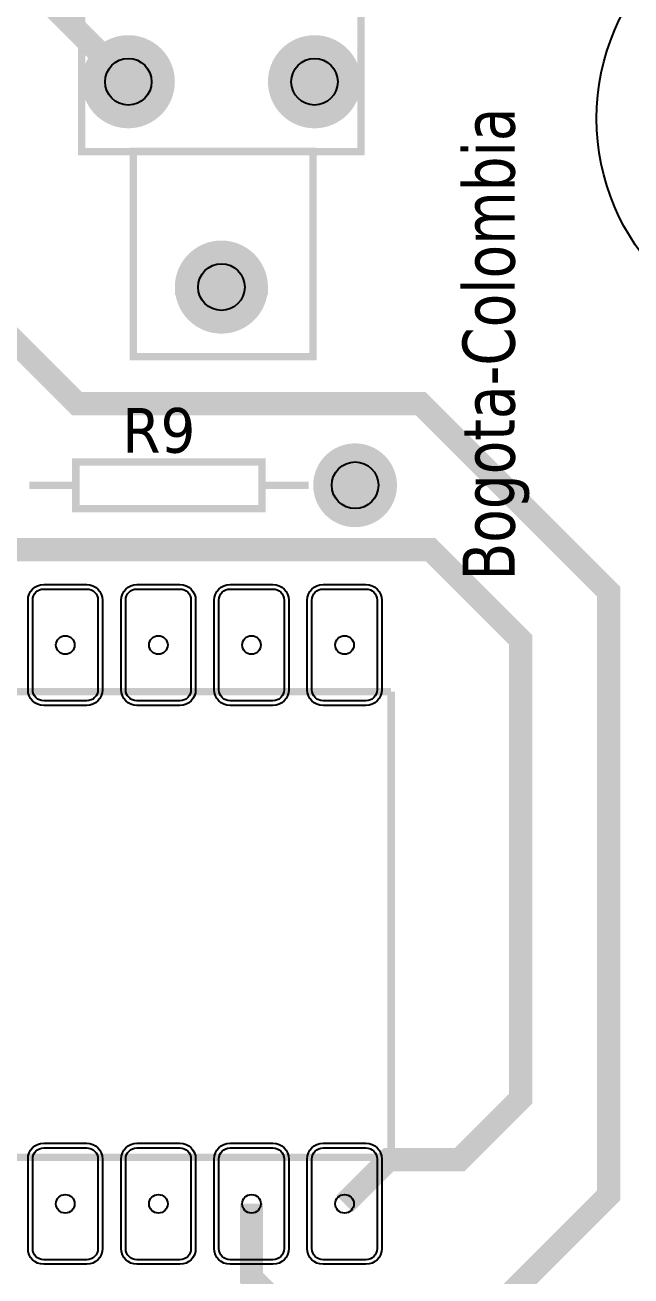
# Model space of a CAD drawing. Header units: millimetres. Extents: x 123.5 to 144.3, y 105.4 to 121.6.
# Drawn here: x 134.065 to 134.729, y 108.856 to 110.226 of the extents above; entities that cross this region are included whole.
import ezdxf

# ---------------------------------------------------------------- set-up
doc = ezdxf.new("R2010")
doc.units = ezdxf.units.MM
doc.layers.add('DESC', color=250, linetype='Continuous')
doc.styles.get("Standard").update_dxf_attribs({"font": 'tahoma.ttf'})

# ---------------------------------------------------------------- blocks, each defined once
blk = doc.blocks.new('EPAD')
at = {"const_width": 0.5}
blk.add_lwpolyline([(-0.25, 0, 1), (0.25, 0, 1)], format="xyb", close=True, dxfattribs=at)
blk = doc.blocks.new('Tarjeta mufla')
for points, const_width in [([(146.8316, 114.7434), (146.8279, 114.7355), (146.6308, 114.7355), (146.497, 114.8694), (146.497, 115.2052), (146.6649, 115.3732), (148.6373, 115.3732), (148.8064, 115.2041)], 0.025), ([(148.7564, 115.1291), (149.0564, 115.1291), (149.0564, 115.2791), (148.7564, 115.2791), (148.7564, 115.1291)], 0.008), ([(148.7564, 115.1291), (149.0564, 115.1291), (149.0564, 115.2791), (148.7564, 115.2791), (148.7564, 115.1291)], 0.008), ([(148.7564, 115.1291), (149.0564, 115.1291), (149.0564, 115.2791), (148.7564, 115.2791), (148.7564, 115.1291)], 0.008), ([(148.8119, 114.9088), (149.0048, 114.9088), (149.0048, 115.1293), (148.8119, 115.1293), (148.8119, 114.9088)], 0.008), ([(148.8119, 114.9088), (149.0048, 114.9088), (149.0048, 115.1293), (148.8119, 115.1293), (148.8119, 114.9088)], 0.008), ([(148.8119, 114.9088), (149.0048, 114.9088), (149.0048, 115.1293), (148.8119, 115.1293), (148.8119, 114.9088)], 0.008), ([(148.0111, 114.974), (148.0111, 114.838), (148.1475, 114.7016), (149.1311, 114.7016), (149.2279, 114.6048), (149.2279, 114.1121), (149.1623, 114.0466), (149.0859, 114.0466), (149.0387, 113.9993)], 0.025), ([(148.9564, 114.9791), (148.8564, 114.9791)], 0.008), ([(148.9564, 114.9791), (148.8564, 114.9791)], 0.008), ([(148.9564, 114.9791), (148.8564, 114.9791)], 0.008), ([(148.176, 114.9658), (148.6438, 114.9658), (148.7513, 114.8583), (149.1207, 114.8583), (149.3223, 114.6567), (149.3223, 114.0083), (149.1716, 113.8576), (149.0009, 113.8576), (149.0009, 113.8576), (148.9387, 113.9198), (148.9387, 113.9993)], 0.025), ([(148.75, 114.7458), (148.95, 114.7458), (148.95, 114.7958), (148.75, 114.7958), (148.75, 114.7458)], 0.008), ([(148.75, 114.7458), (148.95, 114.7458), (148.95, 114.7958), (148.75, 114.7958), (148.75, 114.7458)], 0.008), ([(148.75, 114.7458), (148.95, 114.7458), (148.95, 114.7958), (148.75, 114.7958), (148.75, 114.7458)], 0.008), ([(148.7, 114.7708), (148.75, 114.7708)], 0.008), ([(148.7, 114.7708), (148.75, 114.7708)], 0.008), ([(148.7, 114.7708), (148.75, 114.7708)], 0.008), ([(148.95, 114.7708), (149, 114.7708)], 0.008), ([(148.95, 114.7708), (149, 114.7708)], 0.008), ([(148.95, 114.7708), (149, 114.7708)], 0.008), ([(147.0887, 114.5493), (149.0887, 114.5493)], 0.008), ([(147.0887, 114.5493), (149.0887, 114.5493)], 0.008), ([(147.0887, 114.5493), (149.0887, 114.5493)], 0.008), ([(149.0887, 114.5493), (149.0887, 114.0493)], 0.008), ([(149.0887, 114.5493), (149.0887, 114.0493)], 0.008), ([(149.0887, 114.5493), (149.0887, 114.0493)], 0.008), ([(147.0887, 114.0493), (149.0887, 114.0493)], 0.008), ([(147.0887, 114.0493), (149.0887, 114.0493)], 0.008), ([(147.0887, 114.0493), (149.0887, 114.0493)], 0.008)]:
    blk.add_lwpolyline(points, dxfattribs=dict(const_width=const_width))
for points in [[(148.7617, 114.5343), (148.7157, 114.5343), (148.7122, 114.5347), (148.709, 114.5356), (148.7061, 114.5372), (148.7036, 114.5392), (148.7015, 114.5417), (148.7, 114.5446), (148.699, 114.5479), (148.6987, 114.5513), (148.6987, 114.6473), (148.699, 114.6508), (148.7, 114.654), (148.7015, 114.6569), (148.7036, 114.6594), (148.7061, 114.6615), (148.709, 114.663), (148.7122, 114.664), (148.7157, 114.6643), (148.7617, 114.6643), (148.7652, 114.664), (148.7684, 114.663), (148.7713, 114.6615), (148.7738, 114.6594), (148.7758, 114.6569), (148.7774, 114.654), (148.7784, 114.6508), (148.7787, 114.6473), (148.7787, 114.5513), (148.7784, 114.5479), (148.7774, 114.5446), (148.7758, 114.5417), (148.7738, 114.5392), (148.7713, 114.5372), (148.7684, 114.5356), (148.7652, 114.5347), (148.7617, 114.5343)], [(148.7617, 114.5393), (148.7157, 114.5393), (148.7132, 114.5396), (148.711, 114.5403), (148.7089, 114.5413), (148.7072, 114.5428), (148.7057, 114.5446), (148.7046, 114.5466), (148.7039, 114.5489), (148.7037, 114.5513), (148.7037, 114.6473), (148.7039, 114.6498), (148.7046, 114.6521), (148.7057, 114.6541), (148.7072, 114.6559), (148.7089, 114.6573), (148.711, 114.6584), (148.7132, 114.6591), (148.7157, 114.6593), (148.7617, 114.6593), (148.7641, 114.6591), (148.7664, 114.6584), (148.7685, 114.6573), (148.7702, 114.6559), (148.7717, 114.6541), (148.7728, 114.6521), (148.7735, 114.6498), (148.7737, 114.6473), (148.7737, 114.5513), (148.7735, 114.5489), (148.7728, 114.5466), (148.7717, 114.5446), (148.7702, 114.5428), (148.7685, 114.5413), (148.7664, 114.5403), (148.7641, 114.5396), (148.7617, 114.5393)], [(148.8617, 114.5343), (148.8157, 114.5343), (148.8122, 114.5347), (148.809, 114.5356), (148.8061, 114.5372), (148.8036, 114.5392), (148.8015, 114.5417), (148.8, 114.5446), (148.799, 114.5479), (148.7987, 114.5513), (148.7987, 114.6473), (148.799, 114.6508), (148.8, 114.654), (148.8015, 114.6569), (148.8036, 114.6594), (148.8061, 114.6615), (148.809, 114.663), (148.8122, 114.664), (148.8157, 114.6643), (148.8617, 114.6643), (148.8652, 114.664), (148.8684, 114.663), (148.8713, 114.6615), (148.8738, 114.6594), (148.8758, 114.6569), (148.8774, 114.654), (148.8784, 114.6508), (148.8787, 114.6473), (148.8787, 114.5513), (148.8784, 114.5479), (148.8774, 114.5446), (148.8758, 114.5417), (148.8738, 114.5392), (148.8713, 114.5372), (148.8684, 114.5356), (148.8652, 114.5347), (148.8617, 114.5343)], [(148.8617, 114.5393), (148.8157, 114.5393), (148.8132, 114.5396), (148.811, 114.5403), (148.8089, 114.5413), (148.8072, 114.5428), (148.8057, 114.5446), (148.8046, 114.5466), (148.8039, 114.5489), (148.8037, 114.5513), (148.8037, 114.6473), (148.8039, 114.6498), (148.8046, 114.6521), (148.8057, 114.6541), (148.8072, 114.6559), (148.8089, 114.6573), (148.811, 114.6584), (148.8132, 114.6591), (148.8157, 114.6593), (148.8617, 114.6593), (148.8641, 114.6591), (148.8664, 114.6584), (148.8685, 114.6573), (148.8702, 114.6559), (148.8717, 114.6541), (148.8728, 114.6521), (148.8735, 114.6498), (148.8737, 114.6473), (148.8737, 114.5513), (148.8735, 114.5489), (148.8728, 114.5466), (148.8717, 114.5446), (148.8702, 114.5428), (148.8685, 114.5413), (148.8664, 114.5403), (148.8641, 114.5396), (148.8617, 114.5393)], [(148.9617, 114.5343), (148.9157, 114.5343), (148.9122, 114.5347), (148.909, 114.5356), (148.9061, 114.5372), (148.9036, 114.5392), (148.9015, 114.5417), (148.9, 114.5446), (148.899, 114.5479), (148.8987, 114.5513), (148.8987, 114.6473), (148.899, 114.6508), (148.9, 114.654), (148.9015, 114.6569), (148.9036, 114.6594), (148.9061, 114.6615), (148.909, 114.663), (148.9122, 114.664), (148.9157, 114.6643), (148.9617, 114.6643), (148.9652, 114.664), (148.9684, 114.663), (148.9713, 114.6615), (148.9738, 114.6594), (148.9758, 114.6569), (148.9774, 114.654), (148.9784, 114.6508), (148.9787, 114.6473), (148.9787, 114.5513), (148.9784, 114.5479), (148.9774, 114.5446), (148.9758, 114.5417), (148.9738, 114.5392), (148.9713, 114.5372), (148.9684, 114.5356), (148.9652, 114.5347), (148.9617, 114.5343)], [(148.9617, 114.5393), (148.9157, 114.5393), (148.9132, 114.5396), (148.911, 114.5403), (148.9089, 114.5413), (148.9072, 114.5428), (148.9057, 114.5446), (148.9046, 114.5466), (148.9039, 114.5489), (148.9037, 114.5513), (148.9037, 114.6473), (148.9039, 114.6498), (148.9046, 114.6521), (148.9057, 114.6541), (148.9072, 114.6559), (148.9089, 114.6573), (148.911, 114.6584), (148.9132, 114.6591), (148.9157, 114.6593), (148.9617, 114.6593), (148.9641, 114.6591), (148.9664, 114.6584), (148.9685, 114.6573), (148.9702, 114.6559), (148.9717, 114.6541), (148.9728, 114.6521), (148.9735, 114.6498), (148.9737, 114.6473), (148.9737, 114.5513), (148.9735, 114.5489), (148.9728, 114.5466), (148.9717, 114.5446), (148.9702, 114.5428), (148.9685, 114.5413), (148.9664, 114.5403), (148.9641, 114.5396), (148.9617, 114.5393)], [(149.0617, 114.5343), (149.0157, 114.5343), (149.0122, 114.5347), (149.009, 114.5356), (149.0061, 114.5372), (149.0036, 114.5392), (149.0015, 114.5417), (149, 114.5446), (148.999, 114.5479), (148.9987, 114.5513), (148.9987, 114.6473), (148.999, 114.6508), (149, 114.654), (149.0015, 114.6569), (149.0036, 114.6594), (149.0061, 114.6615), (149.009, 114.663), (149.0122, 114.664), (149.0157, 114.6643), (149.0617, 114.6643), (149.0652, 114.664), (149.0684, 114.663), (149.0713, 114.6615), (149.0738, 114.6594), (149.0758, 114.6569), (149.0774, 114.654), (149.0784, 114.6508), (149.0787, 114.6473), (149.0787, 114.5513), (149.0784, 114.5479), (149.0774, 114.5446), (149.0758, 114.5417), (149.0738, 114.5392), (149.0713, 114.5372), (149.0684, 114.5356), (149.0652, 114.5347), (149.0617, 114.5343)], [(149.0617, 114.5393), (149.0157, 114.5393), (149.0132, 114.5396), (149.011, 114.5403), (149.0089, 114.5413), (149.0072, 114.5428), (149.0057, 114.5446), (149.0046, 114.5466), (149.0039, 114.5489), (149.0037, 114.5513), (149.0037, 114.6473), (149.0039, 114.6498), (149.0046, 114.6521), (149.0057, 114.6541), (149.0072, 114.6559), (149.0089, 114.6573), (149.011, 114.6584), (149.0132, 114.6591), (149.0157, 114.6593), (149.0617, 114.6593), (149.0641, 114.6591), (149.0664, 114.6584), (149.0685, 114.6573), (149.0702, 114.6559), (149.0717, 114.6541), (149.0728, 114.6521), (149.0735, 114.6498), (149.0737, 114.6473), (149.0737, 114.5513), (149.0735, 114.5489), (149.0728, 114.5466), (149.0717, 114.5446), (149.0702, 114.5428), (149.0685, 114.5413), (149.0664, 114.5403), (149.0641, 114.5396), (149.0617, 114.5393)], [(148.7157, 114.0643), (148.7617, 114.0643), (148.7652, 114.064), (148.7684, 114.063), (148.7713, 114.0615), (148.7738, 114.0594), (148.7758, 114.0569), (148.7774, 114.054), (148.7784, 114.0508), (148.7787, 114.0473), (148.7787, 113.9513), (148.7784, 113.9479), (148.7774, 113.9446), (148.7758, 113.9417), (148.7738, 113.9392), (148.7713, 113.9372), (148.7684, 113.9356), (148.7652, 113.9347), (148.7617, 113.9343), (148.7157, 113.9343), (148.7122, 113.9347), (148.709, 113.9356), (148.7061, 113.9372), (148.7036, 113.9392), (148.7015, 113.9417), (148.7, 113.9446), (148.699, 113.9479), (148.6987, 113.9513), (148.6987, 114.0473), (148.699, 114.0508), (148.7, 114.054), (148.7015, 114.0569), (148.7036, 114.0594), (148.7061, 114.0615), (148.709, 114.063), (148.7122, 114.064), (148.7157, 114.0643)], [(148.7157, 114.0593), (148.7617, 114.0593), (148.7641, 114.0591), (148.7664, 114.0584), (148.7685, 114.0573), (148.7702, 114.0559), (148.7717, 114.0541), (148.7728, 114.0521), (148.7735, 114.0498), (148.7737, 114.0473), (148.7737, 113.9513), (148.7735, 113.9489), (148.7728, 113.9466), (148.7717, 113.9446), (148.7702, 113.9428), (148.7685, 113.9413), (148.7664, 113.9403), (148.7641, 113.9396), (148.7617, 113.9393), (148.7157, 113.9393), (148.7132, 113.9396), (148.711, 113.9403), (148.7089, 113.9413), (148.7072, 113.9428), (148.7057, 113.9446), (148.7046, 113.9466), (148.7039, 113.9489), (148.7037, 113.9513), (148.7037, 114.0473), (148.7039, 114.0498), (148.7046, 114.0521), (148.7057, 114.0541), (148.7072, 114.0559), (148.7089, 114.0573), (148.711, 114.0584), (148.7132, 114.0591), (148.7157, 114.0593)], [(148.8157, 114.0643), (148.8617, 114.0643), (148.8652, 114.064), (148.8684, 114.063), (148.8713, 114.0615), (148.8738, 114.0594), (148.8758, 114.0569), (148.8774, 114.054), (148.8784, 114.0508), (148.8787, 114.0473), (148.8787, 113.9513), (148.8784, 113.9479), (148.8774, 113.9446), (148.8758, 113.9417), (148.8738, 113.9392), (148.8713, 113.9372), (148.8684, 113.9356), (148.8652, 113.9347), (148.8617, 113.9343), (148.8157, 113.9343), (148.8122, 113.9347), (148.809, 113.9356), (148.8061, 113.9372), (148.8036, 113.9392), (148.8015, 113.9417), (148.8, 113.9446), (148.799, 113.9479), (148.7987, 113.9513), (148.7987, 114.0473), (148.799, 114.0508), (148.8, 114.054), (148.8015, 114.0569), (148.8036, 114.0594), (148.8061, 114.0615), (148.809, 114.063), (148.8122, 114.064), (148.8157, 114.0643)], [(148.8157, 114.0593), (148.8617, 114.0593), (148.8641, 114.0591), (148.8664, 114.0584), (148.8685, 114.0573), (148.8702, 114.0559), (148.8717, 114.0541), (148.8728, 114.0521), (148.8735, 114.0498), (148.8737, 114.0473), (148.8737, 113.9513), (148.8735, 113.9489), (148.8728, 113.9466), (148.8717, 113.9446), (148.8702, 113.9428), (148.8685, 113.9413), (148.8664, 113.9403), (148.8641, 113.9396), (148.8617, 113.9393), (148.8157, 113.9393), (148.8132, 113.9396), (148.811, 113.9403), (148.8089, 113.9413), (148.8072, 113.9428), (148.8057, 113.9446), (148.8046, 113.9466), (148.8039, 113.9489), (148.8037, 113.9513), (148.8037, 114.0473), (148.8039, 114.0498), (148.8046, 114.0521), (148.8057, 114.0541), (148.8072, 114.0559), (148.8089, 114.0573), (148.811, 114.0584), (148.8132, 114.0591), (148.8157, 114.0593)], [(148.9157, 114.0643), (148.9617, 114.0643), (148.9652, 114.064), (148.9684, 114.063), (148.9713, 114.0615), (148.9738, 114.0594), (148.9758, 114.0569), (148.9774, 114.054), (148.9784, 114.0508), (148.9787, 114.0473), (148.9787, 113.9513), (148.9784, 113.9479), (148.9774, 113.9446), (148.9758, 113.9417), (148.9738, 113.9392), (148.9713, 113.9372), (148.9684, 113.9356), (148.9652, 113.9347), (148.9617, 113.9343), (148.9157, 113.9343), (148.9122, 113.9347), (148.909, 113.9356), (148.9061, 113.9372), (148.9036, 113.9392), (148.9015, 113.9417), (148.9, 113.9446), (148.899, 113.9479), (148.8987, 113.9513), (148.8987, 114.0473), (148.899, 114.0508), (148.9, 114.054), (148.9015, 114.0569), (148.9036, 114.0594), (148.9061, 114.0615), (148.909, 114.063), (148.9122, 114.064), (148.9157, 114.0643)], [(148.9157, 114.0593), (148.9617, 114.0593), (148.9641, 114.0591), (148.9664, 114.0584), (148.9685, 114.0573), (148.9702, 114.0559), (148.9717, 114.0541), (148.9728, 114.0521), (148.9735, 114.0498), (148.9737, 114.0473), (148.9737, 113.9513), (148.9735, 113.9489), (148.9728, 113.9466), (148.9717, 113.9446), (148.9702, 113.9428), (148.9685, 113.9413), (148.9664, 113.9403), (148.9641, 113.9396), (148.9617, 113.9393), (148.9157, 113.9393), (148.9132, 113.9396), (148.911, 113.9403), (148.9089, 113.9413), (148.9072, 113.9428), (148.9057, 113.9446), (148.9046, 113.9466), (148.9039, 113.9489), (148.9037, 113.9513), (148.9037, 114.0473), (148.9039, 114.0498), (148.9046, 114.0521), (148.9057, 114.0541), (148.9072, 114.0559), (148.9089, 114.0573), (148.911, 114.0584), (148.9132, 114.0591), (148.9157, 114.0593)], [(149.0157, 114.0643), (149.0617, 114.0643), (149.0652, 114.064), (149.0684, 114.063), (149.0713, 114.0615), (149.0738, 114.0594), (149.0758, 114.0569), (149.0774, 114.054), (149.0784, 114.0508), (149.0787, 114.0473), (149.0787, 113.9513), (149.0784, 113.9479), (149.0774, 113.9446), (149.0758, 113.9417), (149.0738, 113.9392), (149.0713, 113.9372), (149.0684, 113.9356), (149.0652, 113.9347), (149.0617, 113.9343), (149.0157, 113.9343), (149.0122, 113.9347), (149.009, 113.9356), (149.0061, 113.9372), (149.0036, 113.9392), (149.0015, 113.9417), (149, 113.9446), (148.999, 113.9479), (148.9987, 113.9513), (148.9987, 114.0473), (148.999, 114.0508), (149, 114.054), (149.0015, 114.0569), (149.0036, 114.0594), (149.0061, 114.0615), (149.009, 114.063), (149.0122, 114.064), (149.0157, 114.0643)], [(149.0157, 114.0593), (149.0617, 114.0593), (149.0641, 114.0591), (149.0664, 114.0584), (149.0685, 114.0573), (149.0702, 114.0559), (149.0717, 114.0541), (149.0728, 114.0521), (149.0735, 114.0498), (149.0737, 114.0473), (149.0737, 113.9513), (149.0735, 113.9489), (149.0728, 113.9466), (149.0717, 113.9446), (149.0702, 113.9428), (149.0685, 113.9413), (149.0664, 113.9403), (149.0641, 113.9396), (149.0617, 113.9393), (149.0157, 113.9393), (149.0132, 113.9396), (149.011, 113.9403), (149.0089, 113.9413), (149.0072, 113.9428), (149.0057, 113.9446), (149.0046, 113.9466), (149.0039, 113.9489), (149.0037, 113.9513), (149.0037, 114.0473), (149.0039, 114.0498), (149.0046, 114.0521), (149.0057, 114.0541), (149.0072, 114.0559), (149.0089, 114.0573), (149.011, 114.0584), (149.0132, 114.0591), (149.0157, 114.0593)]]:
    blk.add_lwpolyline(points, close=True)
for centre, radius in [((149.5521, 115.1647), 0.2426), ((149.5521, 115.1647), 0.2426), ((149.5521, 115.1647), 0.2426), ((148.8064, 115.2041), 0.025), ((149.0064, 115.2041), 0.025), ((148.9064, 114.9836), 0.025), ((149.05, 114.7708), 0.025), ((148.7387, 114.5993), 0.01), ((148.8387, 114.5993), 0.01), ((148.9387, 114.5993), 0.01), ((149.0387, 114.5993), 0.01), ((148.7387, 113.9993), 0.01), ((148.8387, 113.9993), 0.01), ((148.9387, 113.9993), 0.01), ((149.0387, 113.9993), 0.01)]:
    blk.add_circle(centre, radius)
for p, xscale, yscale in [((148.8064, 115.2041), 0.1, 0.1), ((149.0064, 115.2041), 0.1, 0.1), ((148.8064, 115.2041), 0.08, 0.08), ((149.0064, 115.2041), 0.08, 0.08), ((148.9064, 114.9836), 0.1, 0.1), ((148.9064, 114.9836), 0.08, 0.08), ((149.05, 114.7708), 0.09, 0.09), ((149.05, 114.7708), 0.07, 0.07)]:
    blk.add_blockref('EPAD', p, dxfattribs=dict(xscale=xscale, yscale=yscale))
at = {"width": 0.892857}
blk.add_text('Bogota-Colombia', height=0.056, rotation=90, dxfattribs=at).set_placement((149.2214, 114.6686))
blk.add_text('Bogota-Colombia', height=0.056, rotation=90, dxfattribs=at).set_placement((149.2214, 114.6686))
blk.add_text('Bogota-Colombia', height=0.056, rotation=90, dxfattribs=at).set_placement((149.2214, 114.6686))
at = {"width": 1.041667}
blk.add_text('R9', height=0.048, dxfattribs=at).set_placement((148.8, 114.8058))
blk.add_text('R9', height=0.048, dxfattribs=at).set_placement((148.8, 114.8058))
blk.add_text('R9', height=0.048, dxfattribs=at).set_placement((148.8, 114.8058))

msp = doc.modelspace()

# ---------------------------------------------------------------- block references
at = {"layer": 'DESC', "xscale": 1.020266282160534, "yscale": 1.020266282160534, "zscale": 1.020266282160534}
msp.add_blockref('Tarjeta mufla', (-17.6436, -7.3746), dxfattribs=at)

doc.saveas('drawing.dxf')
